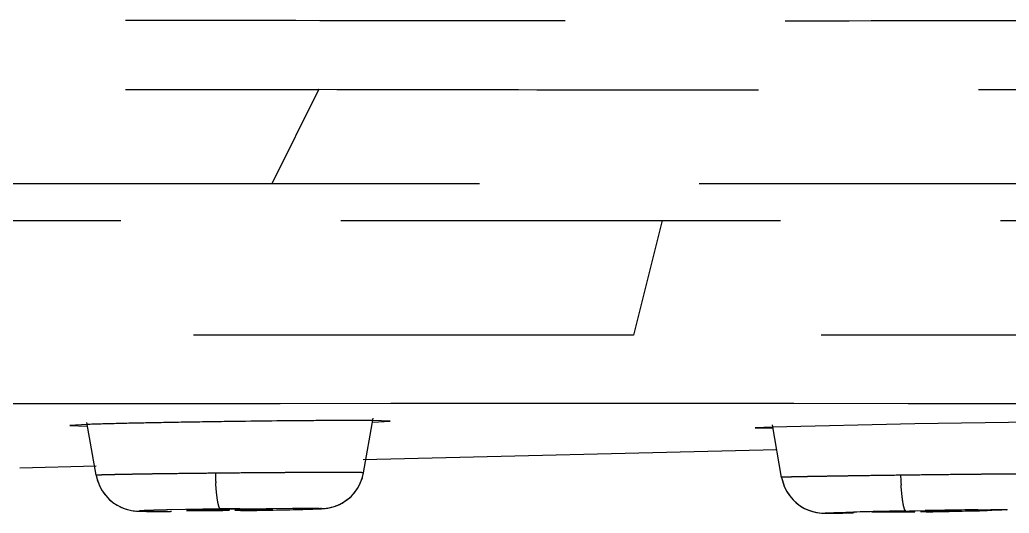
# Model space of a CAD drawing. Header units: millimetres. Extents: x 4625 to 5171, y -2661 to -1889.
# Drawn here: x 4994.272 to 4997.129, y -2175.626 to -2174.201 of the extents above; entities that cross this region are included whole.
import ezdxf

# ---------------------------------------------------------------- set-up
doc = ezdxf.new("R2010")
doc.units = ezdxf.units.MM
doc.header["$LTSCALE"] = 0.1
doc.linetypes.add('HIDDENX2', pattern=[19.05, 12.7, -6.35])
doc.layers.add('HIDDEN', color=8, linetype='HIDDENX2')

msp = doc.modelspace()

# ---------------------------------------------------------------- linework, layer by layer
at = {"layer": 'HIDDEN'}
for p, q in [((4977.4323, -2174.4017), (4995.1352, -2174.4017)), ((4995.1353, -2174.4016), (4994.9995, -2174.6748)), ((4994.9994, -2174.675), (4980.2258, -2174.675)), ((5001.314, -2174.6749), (4994.9995, -2174.6749)), ((4953.2886, -2174.7808), (5001.5757, -2174.7808)), ((4996.1268, -2174.7808), (4996.044, -2175.1115)), ((4996.0439, -2175.1115), (4989.3975, -2175.1126)), ((4999.7607, -2175.1124), (4996.044, -2175.1114)), ((4993.9337, -2175.3092), (4994.4176, -2175.3091)), ((4994.4176, -2175.3091), (4994.6014, -2175.3091)), ((4994.6014, -2175.3091), (4994.8793, -2175.309)), ((4994.8793, -2175.309), (4995.0234, -2175.309)), ((4995.0234, -2175.309), (4995.3431, -2175.3089)), ((4995.3431, -2175.3089), (4995.4215, -2175.3089)), ((4995.4215, -2175.3089), (4996.3974, -2175.3089)), ((4996.3974, -2175.3089), (4996.5075, -2175.3089)), ((4996.5075, -2175.3089), (4996.8377, -2175.309)), ((4996.8377, -2175.309), (4996.8566, -2175.309)), ((4996.8566, -2175.309), (4997.1533, -2175.309)), ((4995.2646, -2175.5097), (4995.2925, -2175.3514)), ((4995.3417, -2175.3601), (4995.2918, -2175.3586)), ((4994.4661, -2175.37), (4994.4163, -2175.3729)), ((4994.4163, -2175.3729), (4994.4659, -2175.3745)), ((4994.4925, -2175.5169), (4994.4656, -2175.3643)), ((4995.2907, -2175.363), (4995.3417, -2175.3601)), ((4996.4453, -2175.3774), (4996.3958, -2175.3798)), ((4996.3958, -2175.3798), (4996.4452, -2175.3803)), ((4996.4718, -2175.5228), (4996.445, -2175.3711)), ((4996.8567, -2175.3682), (4996.4453, -2175.3774)), ((4997.2718, -2175.3622), (4996.8567, -2175.3682)), ((4995.2636, -2175.4711), (4996.4575, -2175.4422)), ((4994.2718, -2175.495), (4994.492, -2175.4897)), ((4994.4925, -2175.5169), (4994.495, -2175.5278)), ((4994.8779, -2175.5105), (4994.8365, -2175.5109)), ((4996.8569, -2175.5163), (4996.8153, -2175.5168)), ((4994.8514, -2175.6142), (4994.6998, -2175.617)), ((4994.8312, -2175.616), (4994.7552, -2175.6181)), ((4994.8779, -2175.6153), (4994.8629, -2175.6155)), ((4994.9068, -2175.6134), (4995.0591, -2175.612)), ((4995.0029, -2175.6149), (4994.9093, -2175.6149)), ((4994.9246, -2175.6172), (4994.991, -2175.6156)), ((4994.991, -2175.6156), (4995.0006, -2175.6151)), ((4995.0006, -2175.6151), (4995.0029, -2175.6149)), ((4995.1366, -2175.6137), (4995.143, -2175.6134)), ((4994.7552, -2175.6181), (4994.7529, -2175.6183)), ((4994.7529, -2175.6183), (4994.8535, -2175.6182)), ((4996.6102, -2175.6265), (4996.6204, -2175.6265)), ((4996.6204, -2175.6265), (4996.633, -2175.6264)), ((4996.633, -2175.6264), (4996.6483, -2175.6263)), ((4996.732, -2175.6236), (4996.8338, -2175.6225)), ((4996.7342, -2175.6234), (4996.732, -2175.6236)), ((4996.8098, -2175.6214), (4996.7342, -2175.6234)), ((4996.8414, -2175.6208), (4996.8098, -2175.6214)), ((4996.8309, -2175.6201), (4996.8863, -2175.619)), ((4996.8338, -2175.6225), (4996.8569, -2175.6221)), ((4996.8569, -2175.6205), (4996.8414, -2175.6208)), ((4996.8894, -2175.6199), (4996.8569, -2175.6205)), ((4996.8725, -2175.6218), (4996.9041, -2175.6212)), ((4996.9819, -2175.619), (4996.8894, -2175.6199)), ((4996.9041, -2175.6212), (4996.9702, -2175.6195)), ((4996.9702, -2175.6195), (4996.9797, -2175.6192)), ((4996.9797, -2175.6192), (4996.9819, -2175.619)), ((4997.0179, -2175.6197), (4997.0433, -2175.6191)), ((4997.0433, -2175.6191), (4997.0654, -2175.6185))]:
    msp.add_line(p, q, dxfattribs=at)
for points in [[(4994.4926, -2175.517), (4994.4956, -2175.53), (4994.5017, -2175.5464), (4994.5099, -2175.5617), (4994.5199, -2175.5755), (4994.5313, -2175.5875), (4994.5437, -2175.5975), (4994.557, -2175.6056), (4994.5702, -2175.6117), (4994.5833, -2175.616), (4994.5946, -2175.6186), (4994.603, -2175.6198), (4994.6095, -2175.6203), (4994.6139, -2175.6206), (4994.6176, -2175.6207), (4994.6218, -2175.6208), (4994.6264, -2175.6209), (4994.6317, -2175.621), (4994.6377, -2175.6211), (4994.6447, -2175.6212), (4994.6524, -2175.6212), (4994.6611, -2175.6212), (4994.6706, -2175.6212)], [(4994.495, -2175.5278), (4994.5006, -2175.544), (4994.5082, -2175.5591), (4994.5177, -2175.5728), (4994.5285, -2175.5849), (4994.5404, -2175.5951), (4994.553, -2175.6035), (4994.5659, -2175.61), (4994.5788, -2175.6148), (4994.5904, -2175.6177), (4994.5997, -2175.6193), (4994.607, -2175.6201), (4994.6078, -2175.6202)], [(4995.1412, -2175.6135), (4995.1453, -2175.6133), (4995.1501, -2175.6129), (4995.1569, -2175.6121), (4995.1656, -2175.6107), (4995.1772, -2175.6078), (4995.1901, -2175.6031), (4995.2025, -2175.597), (4995.2147, -2175.5892), (4995.2264, -2175.5797), (4995.2372, -2175.5682), (4995.2469, -2175.555), (4995.255, -2175.5401), (4995.2611, -2175.5239), (4995.2613, -2175.5232)], [(4995.143, -2175.6134), (4995.1479, -2175.6131), (4995.1535, -2175.6125), (4995.1618, -2175.6114), (4995.1719, -2175.6093), (4995.1831, -2175.6058), (4995.1951, -2175.6009), (4995.2069, -2175.5945), (4995.2184, -2175.5865), (4995.2294, -2175.5768), (4995.2396, -2175.5654), (4995.2486, -2175.5523), (4995.2561, -2175.5377), (4995.2617, -2175.522), (4995.2645, -2175.5096)], [(4996.4718, -2175.5229), (4996.4739, -2175.5324), (4996.479, -2175.5481), (4996.486, -2175.5625)], [(4996.4719, -2175.5229), (4996.4742, -2175.5332), (4996.4795, -2175.549), (4996.4866, -2175.5635), (4996.4953, -2175.5765), (4996.5049, -2175.5878), (4996.5153, -2175.5975), (4996.5264, -2175.6057), (4996.5379, -2175.6124), (4996.5497, -2175.6177), (4996.5612, -2175.6216), (4996.5722, -2175.6241), (4996.5815, -2175.6255), (4996.5878, -2175.6261), (4996.5923, -2175.6263), (4996.5957, -2175.6264), (4996.5987, -2175.6264), (4996.6021, -2175.6265), (4996.6102, -2175.6265)], [(4996.486, -2175.5625), (4996.4944, -2175.5755), (4996.5038, -2175.5868), (4996.514, -2175.5965), (4996.5249, -2175.6048), (4996.5362, -2175.6115), (4996.5479, -2175.617), (4996.5593, -2175.621), (4996.5703, -2175.6238), (4996.5798, -2175.6253), (4996.5865, -2175.626), (4996.5887, -2175.6261)], [(4994.9816, -2175.6178), (4995.0002, -2175.6174), (4995.0178, -2175.6171), (4995.0343, -2175.6167), (4995.0498, -2175.6164), (4995.0641, -2175.616), (4995.0773, -2175.6157), (4995.0894, -2175.6154)], [(4995.0894, -2175.6154), (4995.1002, -2175.6151), (4995.1099, -2175.6148), (4995.1184, -2175.6145)], [(4995.1184, -2175.6145), (4995.1259, -2175.6142), (4995.1324, -2175.6139), (4995.1379, -2175.6137)], [(4996.9736, -2175.6207), (4996.9892, -2175.6203), (4997.0179, -2175.6197)]]:
    msp.add_lwpolyline(points, dxfattribs=at)
for centre, radius, start, end in [((4995.8258, -2175.4778), 0.9899, 181.9187, 183.5249), ((4997.8237, -2175.4781), 1.0091, 182.1982, 183.7791), ((4995.0263, -2186.4054), 10.7912, 90.86744, 91.03582), ((4995.2229, -2200.3225), 24.7112, 90.73288, 90.86147), ((4995.0362, -2187.022), 11.4079, 90.63689, 90.79477), ((4994.6751, -2159.1002), 16.5204, 270.81193, 271.33778), ((4994.7185, -2164.1227), 11.4963, 270.67289, 270.7943), ((4994.7295, -2164.8271), 10.7918, 270.86744, 271.03581), ((4997.3347, -2202.3771), 26.7618, 91.07871, 91.40221), ((4997.4894, -2209.2121), 33.5985, 90.76867, 91.02854), ((4996.3871, -2148.9367), 26.6904, 271.07831, 271.40361)]:
    msp.add_arc(centre, radius, start, end, dxfattribs=at)
for points, knots in [([(4977.432, -2174.2029), (4978.3577, -2174.2025), (4980.2054, -2174.2022), (4982.969, -2174.2031), (4985.7112, -2174.2025), (4987.976, -2174.2028), (4989.7624, -2174.2025), (4991.072, -2174.202), (4992.3504, -2174.2011), (4993.3918, -2174.2005), (4994.2007, -2174.201), (4994.9666, -2174.202), (4995.8716, -2174.2034), (4996.8858, -2174.2032), (4997.5294, -2174.2027), (4997.8336, -2174.2025)], [0, 0, 0, 0, 0.136111, 0.271708, 0.406381, 0.539336, 0.604747, 0.669067, 0.731911, 0.792739, 0.82219, 0.850865, 0.905361, 0.95527, 1, 1, 1, 1]), ([(4995.1351, -2174.4016), (4995.4149, -2174.4019), (4995.8288, -2174.4029), (4996.3721, -2174.403), (4996.7598, -2174.4026), (4997.1319, -2174.402), (4997.5927, -2174.4015), (4998.123, -2174.4014), (4998.7043, -2174.4017), (4999.2119, -2174.402), (4999.6459, -2174.4019), (5000.0103, -2174.4019), (5000.3128, -2174.4017), (5000.5633, -2174.4014), (5000.7705, -2174.4015), (5000.9421, -2174.4024), (5001.0662, -2174.4043), (5001.1533, -2174.4066), (5001.2117, -2174.408), (5001.2669, -2174.4083), (5001.3355, -2174.4071), (5001.3858, -2174.4051), (5001.4187, -2174.4038)], [0, 0, 0, 0, 0.133607, 0.19758, 0.259399, 0.318713, 0.375203, 0.479409, 0.571916, 0.652723, 0.721724, 0.779117, 0.826691, 0.866143, 0.898715, 0.925633, 0.948075, 0.957981, 0.967221, 0.97596, 0.984311, 1, 1, 1, 1]), ([(4995.2918, -2175.3586), (4995.2675, -2175.3585), (4995.2106, -2175.3585), (4995.0726, -2175.3593), (4994.9589, -2175.3605), (4994.8779, -2175.3616)], [0, 0, 0, 0, 0.175493, 0.413004, 1, 1, 1, 1]), ([(4994.8779, -2175.3616), (4994.836, -2175.3622), (4994.7554, -2175.3634), (4994.6422, -2175.3655), (4994.5468, -2175.3676), (4994.4901, -2175.3691), (4994.4661, -2175.37)], [0, 0, 0, 0, 0.304942, 0.587162, 0.824596, 1, 1, 1, 1]), ([(4994.8365, -2175.511), (4994.8135, -2175.5112), (4994.7687, -2175.5117), (4994.7136, -2175.5124), (4994.672, -2175.5129), (4994.6432, -2175.5133), (4994.6163, -2175.5137), (4994.5917, -2175.5142), (4994.5695, -2175.5146), (4994.5498, -2175.515), (4994.5351, -2175.5153), (4994.5248, -2175.5155), (4994.5181, -2175.5157), (4994.5122, -2175.5159), (4994.5071, -2175.5161), (4994.5027, -2175.5162), (4994.4991, -2175.5164), (4994.4963, -2175.5165), (4994.4945, -2175.5167), (4994.4935, -2175.5168), (4994.4929, -2175.5168), (4994.4927, -2175.5169), (4994.4925, -2175.5169), (4994.4925, -2175.517)], [0, 0, 0, 0, 0.200367, 0.390777, 0.479841, 0.563781, 0.641965, 0.713763, 0.778555, 0.835838, 0.885177, 0.906732, 0.926136, 0.943337, 0.95829, 0.970977, 0.981383, 0.989495, 0.995301, 0.997336, 0.998791, 0.99967, 1, 1, 1, 1]), ([(4995.2646, -2175.5097), (4995.2646, -2175.5096), (4995.2643, -2175.5096), (4995.264, -2175.5095), (4995.2634, -2175.5095), (4995.2626, -2175.5094), (4995.2615, -2175.5094), (4995.2596, -2175.5093), (4995.2567, -2175.5092), (4995.2526, -2175.5091), (4995.2475, -2175.509), (4995.2415, -2175.5089), (4995.2347, -2175.5089), (4995.227, -2175.5088), (4995.2151, -2175.5088), (4995.1981, -2175.5087), (4995.1756, -2175.5087), (4995.1502, -2175.5088), (4995.1222, -2175.5089), (4995.0918, -2175.509), (4995.0594, -2175.5092), (4995.0129, -2175.5094), (4994.9522, -2175.5099), (4994.903, -2175.5103), (4994.8779, -2175.5105)], [0, 0, 0, 0, 0.00037, 0.001317, 0.002864, 0.005013, 0.007762, 0.011107, 0.019574, 0.030388, 0.043521, 0.058944, 0.07663, 0.09655, 0.118665, 0.169208, 0.227695, 0.293558, 0.366216, 0.444975, 0.529082, 0.617778, 0.805539, 1, 1, 1, 1]), ([(4996.8153, -2175.5168), (4996.7922, -2175.5171), (4996.7474, -2175.5177), (4996.6924, -2175.5185), (4996.6509, -2175.5191), (4996.6222, -2175.5196), (4996.5954, -2175.52), (4996.5709, -2175.5204), (4996.5488, -2175.5208), (4996.5293, -2175.5212), (4996.5125, -2175.5216), (4996.5003, -2175.5218), (4996.4919, -2175.522), (4996.4868, -2175.5222), (4996.4824, -2175.5223), (4996.4788, -2175.5224), (4996.4763, -2175.5225), (4996.4746, -2175.5226), (4996.4737, -2175.5227), (4996.473, -2175.5227), (4996.4724, -2175.5228), (4996.4721, -2175.5228), (4996.4719, -2175.5228), (4996.4719, -2175.5229)], [0, 0, 0, 0, 0.201702, 0.391591, 0.480384, 0.564206, 0.642334, 0.714046, 0.778623, 0.835528, 0.884462, 0.925141, 0.942296, 0.957281, 0.970063, 0.980614, 0.988908, 0.992201, 0.994919, 0.99706, 0.99862, 0.999599, 1, 1, 1, 1]), ([(4997.2438, -2175.5131), (4997.2438, -2175.5131), (4997.2436, -2175.5131), (4997.2433, -2175.513), (4997.2426, -2175.513), (4997.2418, -2175.513), (4997.2408, -2175.5129), (4997.2389, -2175.5129), (4997.236, -2175.5129), (4997.2318, -2175.5128), (4997.2267, -2175.5128), (4997.2207, -2175.5128), (4997.2139, -2175.5128), (4997.2062, -2175.5128), (4997.1942, -2175.5129), (4997.1773, -2175.513), (4997.1547, -2175.5131), (4997.1293, -2175.5133), (4997.1013, -2175.5136), (4997.0709, -2175.5139), (4997.0385, -2175.5142), (4996.992, -2175.5147), (4996.9313, -2175.5153), (4996.882, -2175.5159), (4996.8569, -2175.5163)], [0, 0, 0, 0, 0.000355, 0.001303, 0.002856, 0.005012, 0.007769, 0.011122, 0.019607, 0.030438, 0.043588, 0.059027, 0.076728, 0.096662, 0.118789, 0.169353, 0.227856, 0.293728, 0.366388, 0.445144, 0.529239, 0.617916, 0.80562, 1, 1, 1, 1]), ([(4994.8514, -2175.6142), (4994.8506, -2175.6142), (4994.8495, -2175.6131), (4994.8484, -2175.6112), (4994.847, -2175.6079), (4994.8453, -2175.6021), (4994.8426, -2175.5889), (4994.8399, -2175.5674), (4994.8384, -2175.5489), (4994.8378, -2175.5387)], [0, 0, 0, 0, 0.029197, 0.052577, 0.083169, 0.168084, 0.284783, 0.603425, 1, 1, 1, 1]), ([(4996.8309, -2175.6201), (4996.8301, -2175.6201), (4996.829, -2175.619), (4996.8279, -2175.6172), (4996.8264, -2175.6139), (4996.8247, -2175.6082), (4996.8219, -2175.5949), (4996.819, -2175.5735), (4996.8175, -2175.5549), (4996.8168, -2175.5446)], [0, 0, 0, 0, 0.029022, 0.052203, 0.082594, 0.167192, 0.283746, 0.602657, 1, 1, 1, 1]), ([(4995.0591, -2175.612), (4995.0709, -2175.612), (4995.0875, -2175.6119), (4995.1081, -2175.612), (4995.1202, -2175.6121), (4995.1286, -2175.6122), (4995.1341, -2175.6123), (4995.1373, -2175.6124), (4995.1397, -2175.6125), (4995.1415, -2175.6126), (4995.1426, -2175.6127), (4995.143, -2175.6128), (4995.1432, -2175.6129), (4995.1431, -2175.613), (4995.1429, -2175.613), (4995.1424, -2175.6131), (4995.1416, -2175.6132), (4995.14, -2175.6134), (4995.1377, -2175.6135), (4995.1347, -2175.6137), (4995.1293, -2175.614), (4995.1211, -2175.6143), (4995.1093, -2175.6148), (4995.0889, -2175.6154), (4995.0725, -2175.6158), (4995.0608, -2175.6161)], [0, 0, 0, 0, 0.212425, 0.299014, 0.371368, 0.428748, 0.451591, 0.470415, 0.48514, 0.495757, 0.50228, 0.504025, 0.504814, 0.505376, 0.506831, 0.509285, 0.512755, 0.522756, 0.536845, 0.555009, 0.577177, 0.633192, 0.704218, 0.78958, 1, 1, 1, 1]), ([(4997.0387, -2175.6166), (4997.0505, -2175.6165), (4997.0671, -2175.6163), (4997.0878, -2175.6161), (4997.0999, -2175.6161), (4997.1094, -2175.616), (4997.1158, -2175.6161), (4997.1195, -2175.6161), (4997.1211, -2175.6162), (4997.1221, -2175.6162), (4997.1226, -2175.6162), (4997.1228, -2175.6163), (4997.1231, -2175.6163), (4997.1229, -2175.6164), (4997.1227, -2175.6164), (4997.1223, -2175.6165), (4997.1214, -2175.6165), (4997.1199, -2175.6167), (4997.1176, -2175.6168), (4997.1146, -2175.6169), (4997.1093, -2175.6171), (4997.101, -2175.6174), (4997.0893, -2175.6178), (4997.069, -2175.6184), (4997.0526, -2175.6188), (4997.0409, -2175.6191)], [0, 0, 0, 0, 0.21288, 0.299706, 0.372298, 0.429913, 0.471807, 0.486641, 0.497358, 0.501176, 0.503967, 0.505738, 0.506507, 0.506911, 0.50827, 0.510645, 0.514042, 0.523909, 0.537875, 0.555923, 0.577981, 0.633792, 0.704634, 0.789834, 1, 1, 1, 1]), ([(4994.6998, -2175.617), (4994.6935, -2175.6172), (4994.6815, -2175.6175), (4994.6648, -2175.6179), (4994.6504, -2175.6184), (4994.6399, -2175.6187), (4994.6329, -2175.619), (4994.6286, -2175.6192), (4994.625, -2175.6194), (4994.6224, -2175.6196), (4994.6207, -2175.6197), (4994.6197, -2175.6198), (4994.6189, -2175.6199), (4994.6183, -2175.6199), (4994.6178, -2175.62), (4994.6175, -2175.6201), (4994.6173, -2175.6202), (4994.6175, -2175.6203), (4994.6177, -2175.6203), (4994.6182, -2175.6204), (4994.6188, -2175.6205), (4994.62, -2175.6206), (4994.6219, -2175.6207), (4994.6248, -2175.6208), (4994.6283, -2175.6208), (4994.6326, -2175.6209), (4994.6375, -2175.621), (4994.6455, -2175.6211), (4994.6569, -2175.6211), (4994.6725, -2175.6211), (4994.6903, -2175.6211), (4994.703, -2175.6211), (4994.7097, -2175.621)], [0, 0, 0, 0, 0.108847, 0.205081, 0.287649, 0.355797, 0.384251, 0.408843, 0.42949, 0.446106, 0.452878, 0.458622, 0.46334, 0.467033, 0.469707, 0.471372, 0.47209, 0.4727, 0.47423, 0.476765, 0.480316, 0.484888, 0.497101, 0.513408, 0.533803, 0.558213, 0.586537, 0.61867, 0.693953, 0.783234, 0.885631, 1, 1, 1, 1]), ([(4996.6813, -2175.6258), (4996.6695, -2175.626), (4996.6529, -2175.6262), (4996.6323, -2175.6263), (4996.6202, -2175.6264), (4996.6118, -2175.6264), (4996.6063, -2175.6264), (4996.6031, -2175.6264), (4996.6007, -2175.6264), (4996.5988, -2175.6263), (4996.598, -2175.6263), (4996.5971, -2175.6262), (4996.5979, -2175.626), (4996.5987, -2175.6259), (4996.6004, -2175.6258), (4996.6027, -2175.6257), (4996.6058, -2175.6255), (4996.6111, -2175.6253), (4996.6194, -2175.625), (4996.6312, -2175.6246), (4996.6517, -2175.6241), (4996.6681, -2175.6236), (4996.6798, -2175.6233)], [0, 0, 0, 0, 0.212465, 0.299043, 0.371367, 0.4287, 0.451516, 0.470307, 0.484997, 0.495571, 0.502036, 0.504425, 0.506283, 0.512195, 0.522203, 0.536307, 0.554493, 0.576688, 0.632769, 0.703878, 0.78934, 1, 1, 1, 1])]:
    msp.add_open_spline(points, degree=3, knots=knots, dxfattribs=at)
msp.add_open_spline([(4994.2719, -2175.495), (4994.2718, -2175.495), (4994.2718, -2175.495), (4994.2718, -2175.495)], degree=3, dxfattribs=at)

doc.saveas('drawing.dxf')
